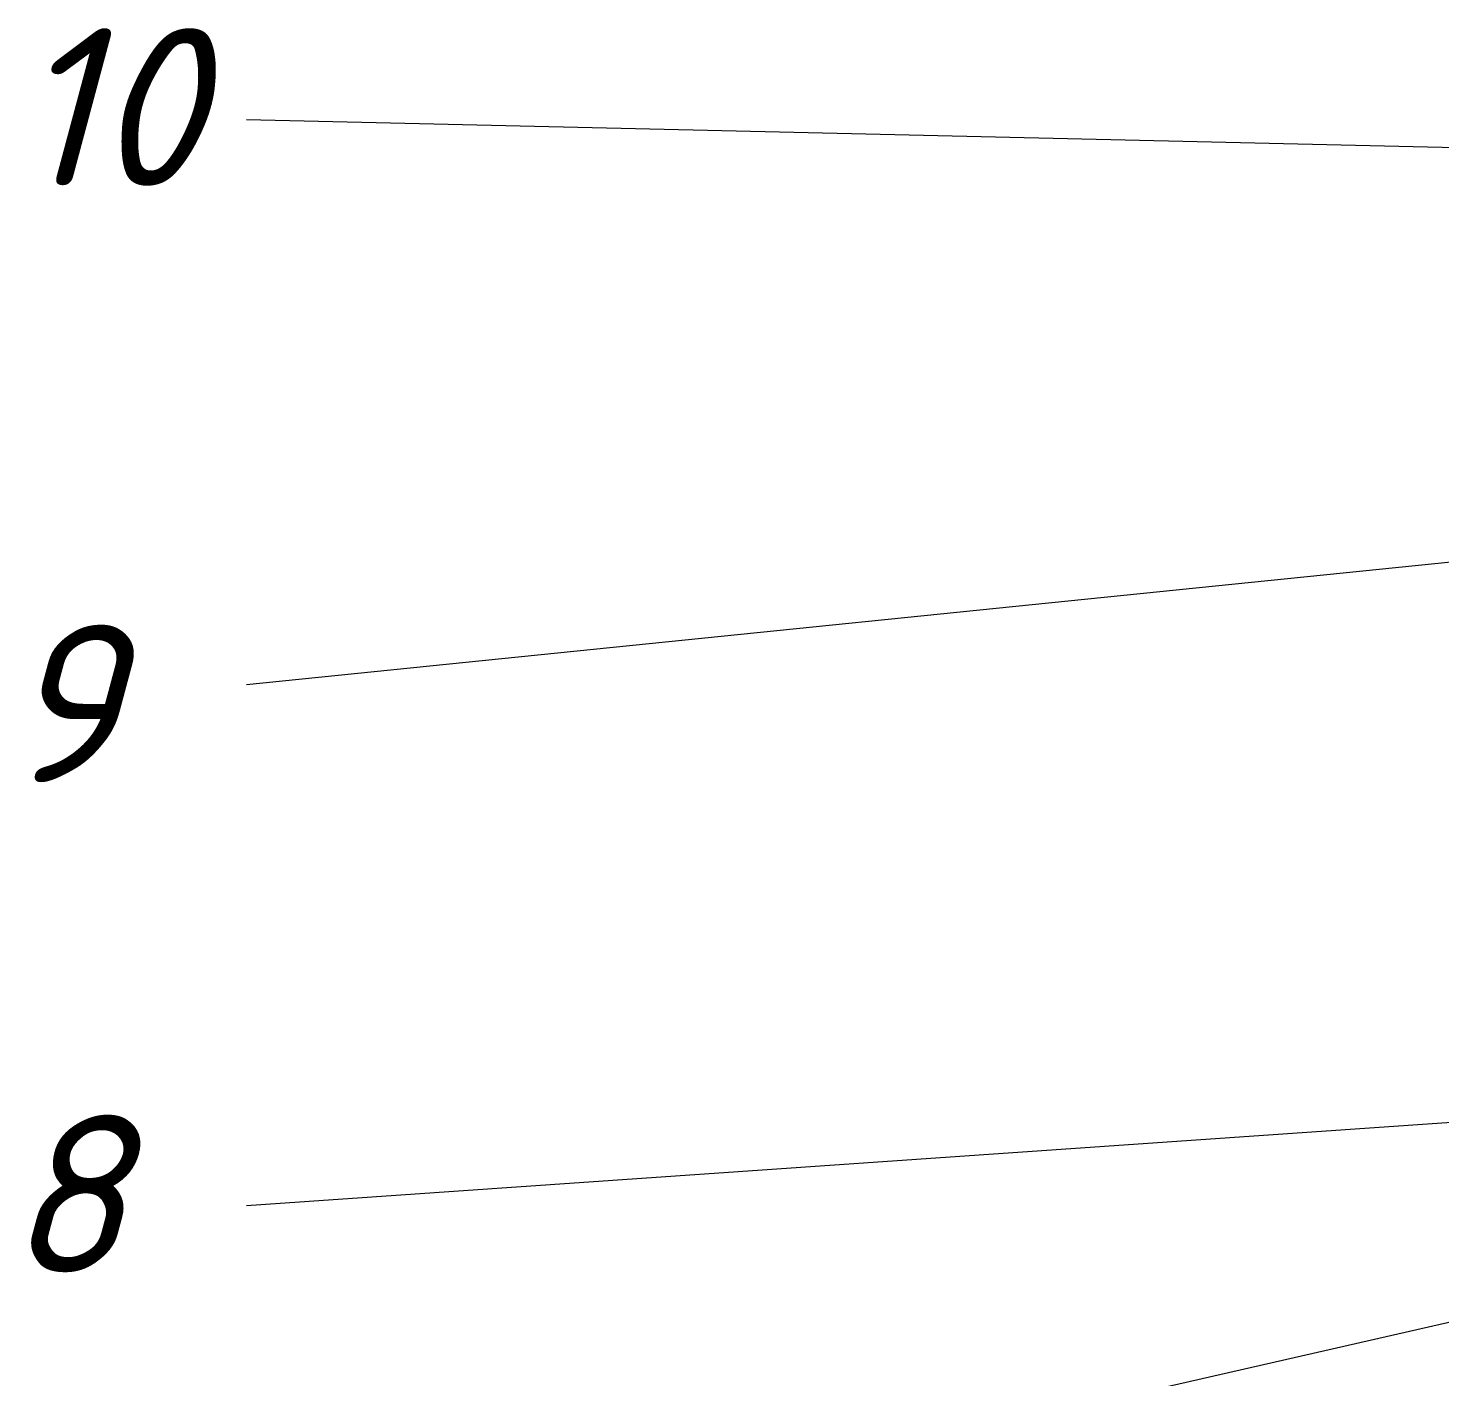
# Model space of a CAD drawing. Header units: millimetres. Extents: x 2879 to 22885, y -3122 to 6314.
# Drawn here: x 22603 to 22692.6, y -2575.7 to -2490.1 of the extents above; entities that cross this region are included whole.
import ezdxf

# ---------------------------------------------------------------- set-up
doc = ezdxf.new("R2010")
doc.units = ezdxf.units.MM
doc.layers.add('Размеры', color=7, linetype='Continuous', lineweight=20)
doc.styles.add('Размеры', font='isocpeur.ttf', dxfattribs={"oblique": 15})

msp = doc.modelspace()

# ---------------------------------------------------------------- linework, layer by layer
at = {"layer": 'Размеры'}
for p, q in [((22733.835, -2498.648), (22616.841, -2495.923)), ((22725.416, -2520.737), (22616.841, -2531.797)), ((22713.067, -2558.227), (22616.841, -2564.887)), ((22728.608, -2564.207), (22616.841, -2589.68))]:
    msp.add_line(p, q, dxfattribs=at)

# ---------------------------------------------------------------- texts
at = {"layer": 'Размеры', "char_height": 10, "attachment_point": 1, "style": 'Размеры'}
for s, insert in [('10', (22602.093, -2490.113)), ('9', (22601.284, -2527.982)), ('8', (22601.519, -2559.123))]:
    msp.add_mtext_dynamic_manual_height_columns(s, width=41.76858, gutter_width=12.5, heights=[0], dxfattribs=dict(at, insert=insert))

doc.saveas('drawing.dxf')
